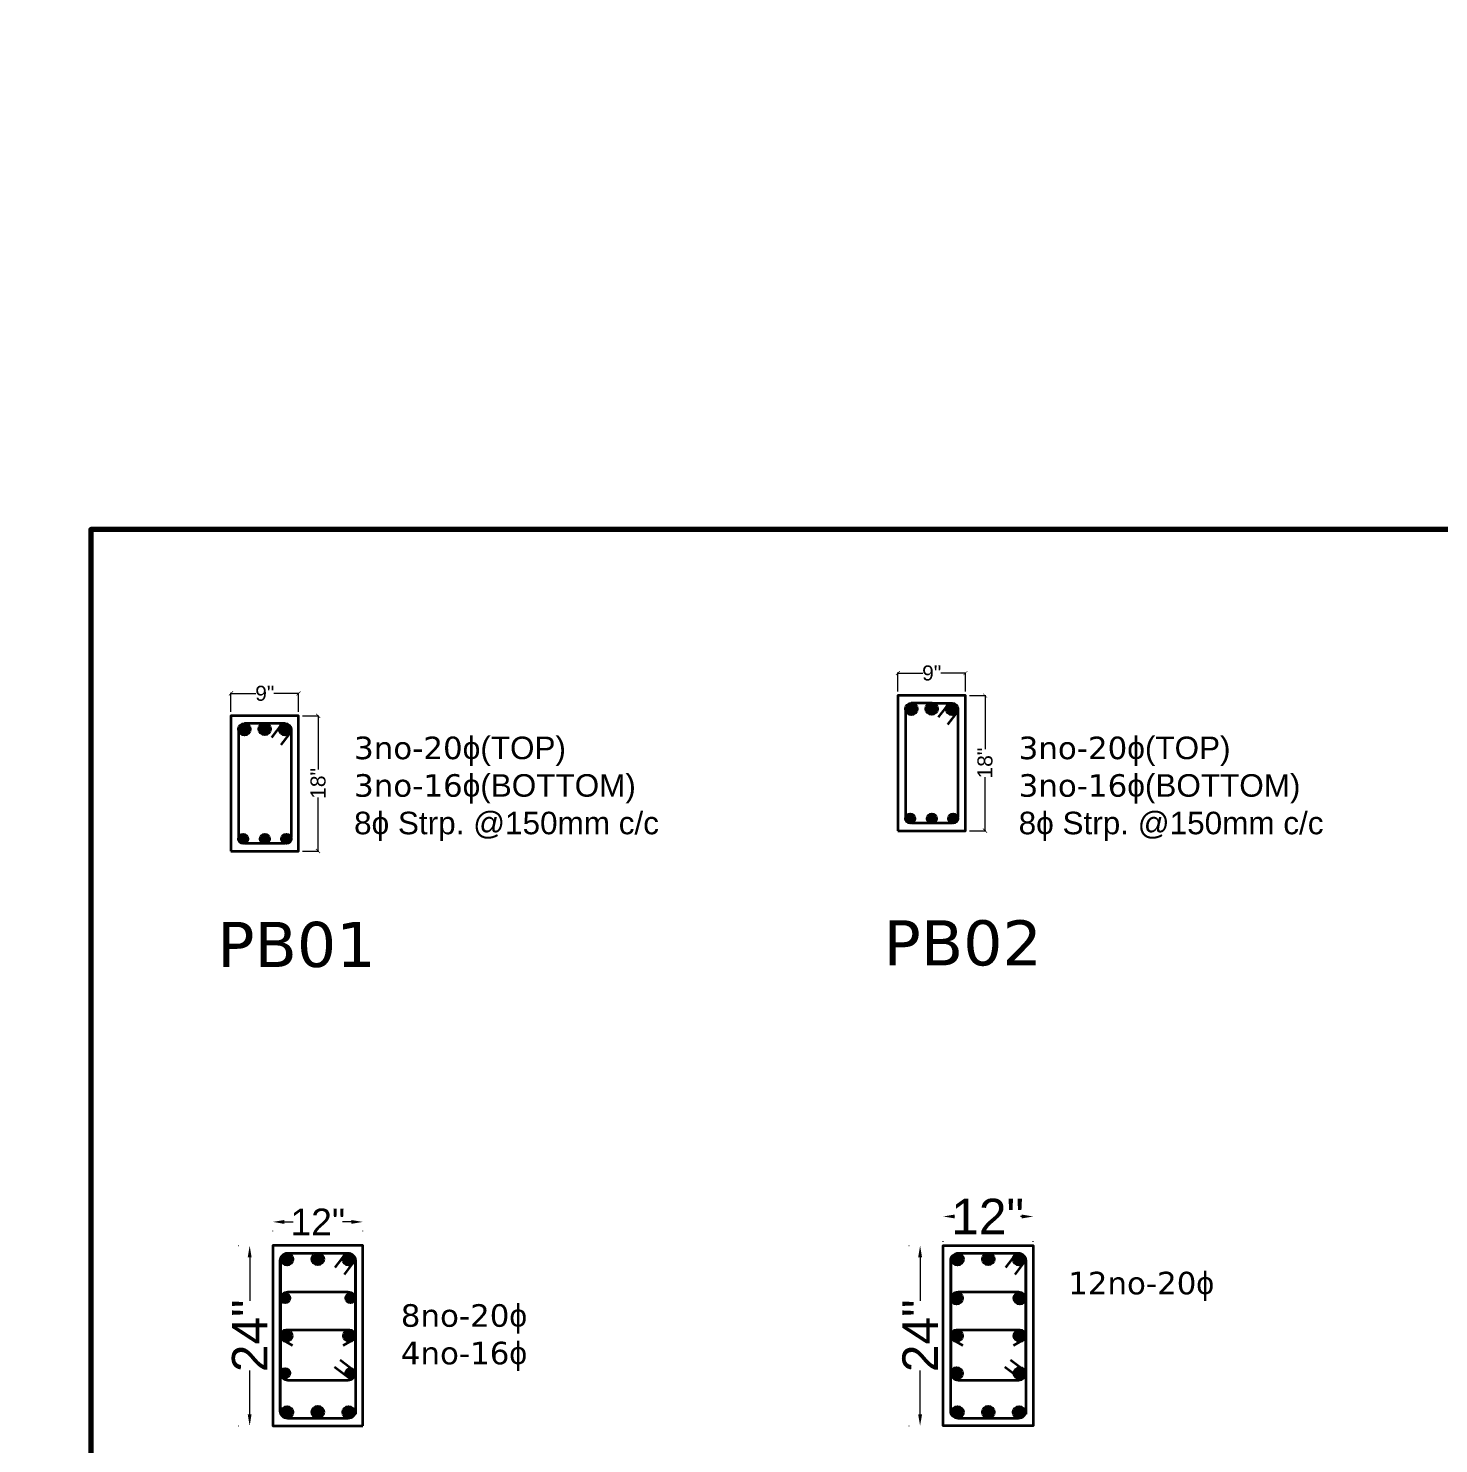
# Model space of a CAD drawing. Header units: feet. Extents: x -5357 to 123217, y -97269 to -8247.
# Drawn here: x 38450.2 to 38825.9, y -48282.4 to -47905.5 of the extents above; entities that cross this region are included whole.
import ezdxf

# ---------------------------------------------------------------- set-up
doc = ezdxf.new("R2010")
doc.units = ezdxf.units.FT
doc.header["$LTSCALE"] = 50.2
doc.header["$MEASUREMENT"] = 0
doc.header["$PDMODE"] = 3
for name, pattern in [('DASHED', [0.75, 0.5, -0.25]), ('DOT', [0.25, 0, -0.25]), ('PHANTOM2', [1.25, 0.625, -0.125, 0.125, -0.125, 0.125, -0.125])]:
    doc.linetypes.add(name, pattern=pattern)
doc.layers.get('0').update_dxf_attribs({"lineweight": 35})
for name, color, linetype, lineweight in [('drg seal', 250, 'Continuous', 120), ('Str Beam', 10, 'Continuous', 35), ('Str Column', 50, 'Continuous', 35), ('Str LBL', 3, 'Continuous', 35)]:
    doc.layers.add(name, color=color, linetype=linetype, lineweight=lineweight)
doc.layers.add('drg seal txt', color=7, linetype='Continuous')
doc.layers.add('Str grid', color=7, linetype='Continuous', true_color=0x17d337)
doc.layers.add('Str Slab', color=5, linetype='Continuous', lineweight=35, transparency=0.7)
doc.styles.add('2.2 INCH', font='arial.ttf', dxfattribs={"height": 2.2})
doc.styles.add('5.2 INCH', font='arial.ttf', dxfattribs={"height": 5.2})
doc.styles.add('7.1 INCH', font='arial.ttf', dxfattribs={"height": 7.1})
doc.styles.get("Standard").update_dxf_attribs({"font": 'arial.ttf'})
doc.dimstyles.new('2.2 INCH', dxfattribs={"dimscale": 0, "dimtxt": 5.2, "dimasz": 3.1, "dimexe": 0.18, "dimexo": 1.063, "dimgap": 0.09, "dimtad": 0, "dimdec": 0, "dimzin": 0, "dimdsep": 46, "dimlunit": 4, "dimtxsty": '5.2 INCH', "dimcen": 0, "dimclrd": 230, "dimclre": 230, "dimclrt": 164, "dimadec": 0, "dimazin": 0, "dimtfac": 1, "dimtdec": 0, "dimtofl": 0, "dimtmove": 0, "dimatfit": 3, "dimfxl": 0.5, "dimtolj": 1, "dimtzin": 0, "dimlwd": 15, "dimlwe": 15, "dimarcsym": 0})
doc.dimstyles.new('Copy of Standard', dxfattribs={"dimscale": 40, "dimtxt": 0.25, "dimasz": 0.3, "dimexe": 0.18, "dimexo": 5, "dimgap": 0.09, "dimtad": 0, "dimtih": 1, "dimtoh": 1, "dimdec": 0, "dimzin": 0, "dimdsep": 46, "dimlunit": 4, "dimtxsty": 'Standard', "dimcen": 0.2, "dimse1": 1, "dimse2": 1, "dimadec": 0, "dimazin": 0, "dimtfac": 1, "dimtdec": 0, "dimtofl": 0, "dimtmove": 0, "dimatfit": 3, "dimfxl": 1, "dimtolj": 1, "dimtzin": 0, "dimarcsym": 0})
doc.dimstyles.get("Standard").update_dxf_attribs({"dimscale": 20, "dimtxt": 0.18, "dimasz": 0.18, "dimexe": 0.18, "dimexo": 0.0625, "dimgap": 0.09, "dimtad": 0, "dimtih": 1, "dimtoh": 1, "dimdec": 1, "dimzin": 0, "dimdsep": 46, "dimlunit": 3, "dimtxsty": 'Standard', "dimblk": 'ARCHTICK', "dimcen": 0.09, "dimadec": 0, "dimazin": 0, "dimtfac": 1, "dimtdec": 1, "dimtofl": 0, "dimtmove": 0, "dimatfit": 3, "dimfxl": 0.5, "dimfxlon": 1, "dimtolj": 1, "dimtzin": 0, "dimarcsym": 0})

# ---------------------------------------------------------------- blocks, each defined once
blk = doc.blocks.new('_ArchTick')
at = {"color": 0, "linetype": 'ByBlock', "const_width": 0.15}
blk.add_lwpolyline([(-0.5, -0.5), (0.5, 0.5)], dxfattribs=at)
blk = doc.blocks.new('*D667')
at = {"layer": 'Defpoints', "color": 0, "linetype": 'PHANTOM2', "transparency": 16777216}
for p in [(20512.25, -48224.1), (20512.25, -48350.1), (42253.55, -48350.1)]:
    blk.add_point(p, dxfattribs=at)
at = {"layer": 'Str grid', "color": 0, "linetype": 'PHANTOM2', "lineweight": -2, "transparency": 16777216}
for p, q in [((20512.25, -48224.1), (20512.25, -48278.4)), ((20512.25, -48350.1), (20512.25, -48295.81))]:
    blk.add_line(p, q, dxfattribs=at)
at = {"layer": 'Str grid', "color": 0, "linetype": 'PHANTOM2', "lineweight": -2, "transparency": 16777216, "xscale": 12, "yscale": 12, "zscale": 12}
for p, rotation in [((20512.25, -48224.1), 90), ((20512.25, -48350.1), 270)]:
    blk.add_blockref('_ArchTick', p, dxfattribs=dict(at, rotation=rotation))
at = {"layer": 'Str grid', "color": 0, "linetype": 'PHANTOM2', "transparency": 16777216, "insert": (20512.25, -48287.1), "char_height": 10, "attachment_point": 5}
blk.add_mtext('\\A1;10\'-6"', dxfattribs=at)
blk = doc.blocks.new('*D764')
at = {"layer": 'Defpoints', "color": 0, "transparency": 16777216}
for p in [(38522.18, -48082.59), (38504.18, -48088.57), (38522.18, -48088.57)]:
    blk.add_point(p, dxfattribs=at)
at = {"layer": 'Str Beam', "color": 230, "lineweight": 15, "transparency": 16777216}
for p, q in [((38504.18, -48087.51), (38504.18, -48082.41)), ((38504.18, -48082.59), (38510.79, -48082.59)), ((38522.18, -48082.59), (38515.57, -48082.59)), ((38522.18, -48087.51), (38522.18, -48082.41))]:
    blk.add_line(p, q, dxfattribs=at)
at = {"layer": 'Str Beam', "color": 230, "lineweight": 15, "transparency": 16777216, "xscale": 1.1, "yscale": 1.1, "zscale": 1.1, "rotation": 180}
blk.add_blockref('_ArchTick', (38504.18, -48082.59), dxfattribs=at)
at = {"layer": 'Str Beam', "color": 230, "lineweight": 15, "transparency": 16777216, "xscale": 1.1, "yscale": 1.1, "zscale": 1.1}
blk.add_blockref('_ArchTick', (38522.18, -48082.59), dxfattribs=at)
at = {"layer": 'Str Beam', "color": 164, "transparency": 16777216, "insert": (38513.18, -48082.59), "char_height": 2.2, "attachment_point": 5, "style": '2.2 INCH'}
blk.add_mtext('\\A1;{\\H1.8182x;9"}', dxfattribs=at)
blk = doc.blocks.new('*D765')
at = {"layer": 'Defpoints', "color": 0, "transparency": 16777216}
for p in [(38522.18, -48088.57), (38522.18, -48124.57), (38527.39, -48124.57)]:
    blk.add_point(p, dxfattribs=at)
at = {"layer": 'Str Beam', "color": 230, "lineweight": 15, "transparency": 16777216}
for p, q in [((38523.24, -48088.57), (38527.57, -48088.57)), ((38527.39, -48088.57), (38527.39, -48102.82)), ((38527.39, -48124.57), (38527.39, -48110.32)), ((38523.24, -48124.57), (38527.57, -48124.57))]:
    blk.add_line(p, q, dxfattribs=at)
at = {"layer": 'Str Beam', "color": 230, "lineweight": 15, "transparency": 16777216, "xscale": 1.1, "yscale": 1.1, "zscale": 1.1}
for p, rotation in [((38527.39, -48088.57), 90), ((38527.39, -48124.57), 270)]:
    blk.add_blockref('_ArchTick', p, dxfattribs=dict(at, rotation=rotation))
at = {"layer": 'Str Beam', "color": 164, "transparency": 16777216, "insert": (38527.39, -48106.57), "char_height": 2.2, "attachment_point": 5, "rotation": 90, "style": '2.2 INCH'}
blk.add_mtext('\\A1;{\\H1.8182x;18"}', dxfattribs=at)
blk = doc.blocks.new('*D768')
at = {"layer": 'Defpoints', "color": 0, "transparency": 16777216}
for p in [(38699.83, -48077.18), (38681.83, -48083.16), (38699.83, -48083.16)]:
    blk.add_point(p, dxfattribs=at)
at = {"layer": 'Str Beam', "color": 230, "lineweight": 15, "transparency": 16777216}
for p, q in [((38681.83, -48082.1), (38681.83, -48077)), ((38681.83, -48077.18), (38688.44, -48077.18)), ((38699.83, -48077.18), (38693.22, -48077.18)), ((38699.83, -48082.1), (38699.83, -48077))]:
    blk.add_line(p, q, dxfattribs=at)
at = {"layer": 'Str Beam', "color": 230, "lineweight": 15, "transparency": 16777216, "xscale": 1.1, "yscale": 1.1, "zscale": 1.1, "rotation": 180}
blk.add_blockref('_ArchTick', (38681.83, -48077.18), dxfattribs=at)
at = {"layer": 'Str Beam', "color": 230, "lineweight": 15, "transparency": 16777216, "xscale": 1.1, "yscale": 1.1, "zscale": 1.1}
blk.add_blockref('_ArchTick', (38699.83, -48077.18), dxfattribs=at)
at = {"layer": 'Str Beam', "color": 164, "transparency": 16777216, "insert": (38690.83, -48077.18), "char_height": 2.2, "attachment_point": 5, "style": '2.2 INCH'}
blk.add_mtext('\\A1;{\\H1.8182x;9"}', dxfattribs=at)
blk = doc.blocks.new('*D769')
at = {"layer": 'Defpoints', "color": 0, "transparency": 16777216}
for p in [(38699.83, -48083.16), (38699.83, -48119.16), (38705.04, -48119.16)]:
    blk.add_point(p, dxfattribs=at)
at = {"layer": 'Str Beam', "color": 230, "lineweight": 15, "transparency": 16777216}
for p, q in [((38700.89, -48083.16), (38705.22, -48083.16)), ((38705.04, -48083.16), (38705.04, -48097.41)), ((38705.04, -48119.16), (38705.04, -48104.91)), ((38700.89, -48119.16), (38705.22, -48119.16))]:
    blk.add_line(p, q, dxfattribs=at)
at = {"layer": 'Str Beam', "color": 230, "lineweight": 15, "transparency": 16777216, "xscale": 1.1, "yscale": 1.1, "zscale": 1.1}
for p, rotation in [((38705.04, -48083.16), 90), ((38705.04, -48119.16), 270)]:
    blk.add_blockref('_ArchTick', p, dxfattribs=dict(at, rotation=rotation))
at = {"layer": 'Str Beam', "color": 164, "transparency": 16777216, "insert": (38705.04, -48101.16), "char_height": 2.2, "attachment_point": 5, "rotation": 90, "style": '2.2 INCH'}
blk.add_mtext('\\A1;{\\H1.8182x;18"}', dxfattribs=at)
blk = doc.blocks.new('*D770')
at = {"layer": 'Defpoints', "color": 0, "linetype": 'Continuous', "transparency": 16777216}
for p in [(38539.31, -48223.35), (38515.31, -48226.89), (38539.31, -48226.89)]:
    blk.add_point(p, dxfattribs=at)
at = {"layer": 'Str Column', "color": 230, "linetype": 'DOT', "lineweight": 15, "transparency": 16777216}
for p, q in [((38515.31, -48225.82), (38515.31, -48223.17)), ((38539.31, -48225.82), (38539.31, -48223.17))]:
    blk.add_line(p, q, dxfattribs=at)
at = {"layer": 'Str Column', "color": 230, "lineweight": 15, "transparency": 16777216}
for p, q in [((38518.41, -48223.35), (38520.72, -48223.35)), ((38536.21, -48223.35), (38533.91, -48223.35))]:
    blk.add_line(p, q, dxfattribs=at)
at = {"layer": 'Str Column', "color": 230, "linetype": 'Continuous', "transparency": 16777216}
for points in [[(38518.41, -48222.84), (38518.41, -48223.87), (38515.31, -48223.35)], [(38536.21, -48222.84), (38536.21, -48223.87), (38539.31, -48223.35)]]:
    blk.add_solid(points, dxfattribs=at)
at = {"layer": 'Str Column', "color": 164, "linetype": 'Continuous', "transparency": 16777216, "insert": (38527.31, -48223.35), "char_height": 7.1, "attachment_point": 5, "style": '7.1 INCH'}
blk.add_mtext('\\A1;12"', dxfattribs=at)
blk = doc.blocks.new('*D771')
at = {"layer": 'Defpoints', "color": 0, "linetype": 'Continuous', "transparency": 16777216}
for p in [(38717.89, -48221.9), (38693.89, -48229.67), (38717.89, -48229.67)]:
    blk.add_point(p, dxfattribs=at)
at = {"layer": 'Str Column', "color": 230, "linetype": 'DOT', "lineweight": 15, "transparency": 16777216}
for p, q in [((38693.89, -48228.61), (38693.89, -48221.72)), ((38717.89, -48228.61), (38717.89, -48221.72))]:
    blk.add_line(p, q, dxfattribs=at)
at = {"layer": 'Str Column', "color": 230, "lineweight": 15, "transparency": 16777216}
for p, q in [((38696.99, -48221.9), (38697, -48221.9)), ((38714.79, -48221.9), (38714.5, -48221.9))]:
    blk.add_line(p, q, dxfattribs=at)
at = {"layer": 'Str Column', "color": 230, "linetype": 'Continuous', "transparency": 16777216}
for points in [[(38696.99, -48221.38), (38696.99, -48222.42), (38693.89, -48221.9)], [(38714.79, -48221.38), (38714.79, -48222.42), (38717.89, -48221.9)]]:
    blk.add_solid(points, dxfattribs=at)
at = {"layer": 'Str Column', "color": 164, "linetype": 'Continuous', "transparency": 16777216, "insert": (38705.75, -48221.9), "char_height": 5.2, "attachment_point": 5, "style": '5.2 INCH'}
blk.add_mtext('\\A1;{\\H1.8182x;12"}', dxfattribs=at)
blk = doc.blocks.new('*D752')
at = {"layer": 'Defpoints', "color": 0, "linetype": 'Continuous', "transparency": 16777216}
for p in [(38683.7, -48229.67), (38683.7, -48277.67), (38687.74, -48277.67)]:
    blk.add_point(p, dxfattribs=at)
at = {"layer": 'Str Column', "color": 230, "linetype": 'DOT', "lineweight": 15, "transparency": 16777216}
for p, q in [((38684.77, -48229.67), (38687.92, -48229.67)), ((38684.77, -48277.67), (38687.92, -48277.67))]:
    blk.add_line(p, q, dxfattribs=at)
at = {"layer": 'Str Column', "color": 230, "lineweight": 15, "transparency": 16777216}
for p, q in [((38687.74, -48232.77), (38687.74, -48244.39)), ((38687.74, -48274.57), (38687.74, -48262.95))]:
    blk.add_line(p, q, dxfattribs=at)
at = {"layer": 'Str Column', "color": 230, "linetype": 'Continuous', "transparency": 16777216}
for points in [[(38687.22, -48232.77), (38688.26, -48232.77), (38687.74, -48229.67)], [(38687.22, -48274.57), (38688.26, -48274.57), (38687.74, -48277.67)]]:
    blk.add_solid(points, dxfattribs=at)
at = {"layer": 'Str Column', "color": 164, "linetype": 'Continuous', "transparency": 16777216, "insert": (38687.74, -48253.67), "char_height": 5.2, "attachment_point": 5, "rotation": 90, "style": '5.2 INCH'}
blk.add_mtext('\\A1;{\\H1.8182x;24"}', dxfattribs=at)
blk = doc.blocks.new('*D763')
at = {"layer": 'Defpoints', "color": 0, "linetype": 'Continuous', "transparency": 16777216}
for p in [(38505.12, -48229.67), (38505.12, -48277.67), (38509.16, -48277.67)]:
    blk.add_point(p, dxfattribs=at)
at = {"layer": 'Str Column', "color": 230, "linetype": 'DOT', "lineweight": 15, "transparency": 16777216}
for p, q in [((38506.18, -48229.67), (38509.34, -48229.67)), ((38506.18, -48277.67), (38509.34, -48277.67))]:
    blk.add_line(p, q, dxfattribs=at)
at = {"layer": 'Str Column', "color": 230, "lineweight": 15, "transparency": 16777216}
for p, q in [((38509.16, -48232.77), (38509.16, -48244.39)), ((38509.16, -48274.57), (38509.16, -48262.95))]:
    blk.add_line(p, q, dxfattribs=at)
at = {"layer": 'Str Column', "color": 230, "linetype": 'Continuous', "transparency": 16777216}
for points in [[(38508.64, -48232.77), (38509.67, -48232.77), (38509.16, -48229.67)], [(38508.64, -48274.57), (38509.67, -48274.57), (38509.16, -48277.67)]]:
    blk.add_solid(points, dxfattribs=at)
at = {"layer": 'Str Column', "color": 164, "linetype": 'Continuous', "transparency": 16777216, "insert": (38509.16, -48253.67), "char_height": 5.2, "attachment_point": 5, "rotation": 90, "style": '5.2 INCH'}
blk.add_mtext('\\A1;{\\H1.8182x;24"}', dxfattribs=at)
blk = doc.blocks.new('*D860')
at = {"layer": 'Defpoints', "color": 0, "linetype": 'PHANTOM2', "ltscale": 150, "transparency": 16777216}
for p in [(20512.25, -47987.1), (42253.55, -47987.1), (20512.25, -48224.1)]:
    blk.add_point(p, dxfattribs=at)
at = {"layer": 'Str grid', "color": 0, "linetype": 'PHANTOM2', "lineweight": -2, "ltscale": 150, "transparency": 16777216}
for p, q in [((20512.25, -47987.1), (20512.25, -48096.9)), ((20512.25, -48224.1), (20512.25, -48114.31))]:
    blk.add_line(p, q, dxfattribs=at)
at = {"layer": 'Str grid', "color": 0, "linetype": 'PHANTOM2', "lineweight": -2, "ltscale": 150, "transparency": 16777216, "xscale": 12, "yscale": 12, "zscale": 12}
for p, rotation in [((20512.25, -47987.1), 90), ((20512.25, -48224.1), 270)]:
    blk.add_blockref('_ArchTick', p, dxfattribs=dict(at, rotation=rotation))
at = {"layer": 'Str grid', "color": 0, "linetype": 'PHANTOM2', "ltscale": 150, "transparency": 16777216, "insert": (20512.25, -48105.6), "char_height": 10, "attachment_point": 5}
blk.add_mtext('\\A1;19\'-9"', dxfattribs=at)
blk = doc.blocks.new('*D861')
at = {"layer": 'Defpoints', "color": 0, "linetype": 'PHANTOM2', "ltscale": 150, "transparency": 16777216}
for p in [(42253.55, -47912.1), (20512.25, -47987.1), (42253.55, -47987.1)]:
    blk.add_point(p, dxfattribs=at)
at = {"layer": 'Str LBL', "color": 0, "linetype": 'PHANTOM2', "lineweight": -2, "ltscale": 150, "transparency": 16777216}
for p, q in [((42253.55, -47912.1), (42253.55, -47940.89)), ((42253.55, -47987.1), (42253.55, -47958.31))]:
    blk.add_line(p, q, dxfattribs=at)
at = {"layer": 'Str LBL', "color": 0, "linetype": 'PHANTOM2', "lineweight": -2, "ltscale": 150, "transparency": 16777216, "xscale": 12, "yscale": 12, "zscale": 12}
for p, rotation in [((42253.55, -47912.1), 90), ((42253.55, -47987.1), 270)]:
    blk.add_blockref('_ArchTick', p, dxfattribs=dict(at, rotation=rotation))
at = {"layer": 'Str LBL', "color": 0, "linetype": 'PHANTOM2', "ltscale": 150, "transparency": 16777216, "insert": (42253.55, -47949.6), "char_height": 10, "attachment_point": 5}
blk.add_mtext('\\A1;6\'-3"', dxfattribs=at)
blk = doc.blocks.new('*D1000')
at = {"layer": 'Defpoints', "color": 0, "linetype": 'PHANTOM2', "ltscale": 150, "transparency": 16777216}
for p in [(16074.54, -48132.22), (42253.55, -48132.22), (16074.54, -48369.22)]:
    blk.add_point(p, dxfattribs=at)
at = {"layer": 'Str grid', "color": 0, "linetype": 'PHANTOM2', "lineweight": -2, "ltscale": 150, "transparency": 16777216}
for p, q in [((16074.54, -48132.22), (16074.54, -48242.02)), ((16074.54, -48369.22), (16074.54, -48259.43))]:
    blk.add_line(p, q, dxfattribs=at)
at = {"layer": 'Str grid', "color": 0, "linetype": 'PHANTOM2', "lineweight": -2, "ltscale": 150, "transparency": 16777216, "xscale": 12, "yscale": 12, "zscale": 12}
for p, rotation in [((16074.54, -48132.22), 90), ((16074.54, -48369.22), 270)]:
    blk.add_blockref('_ArchTick', p, dxfattribs=dict(at, rotation=rotation))
at = {"layer": 'Str grid', "color": 0, "linetype": 'PHANTOM2', "ltscale": 150, "transparency": 16777216, "insert": (16074.54, -48250.72), "char_height": 10, "attachment_point": 5}
blk.add_mtext('\\A1;19\'-9"', dxfattribs=at)
blk = doc.blocks.new('*D1001')
at = {"layer": 'Defpoints', "color": 0, "linetype": 'PHANTOM2', "ltscale": 150, "transparency": 16777216}
for p in [(42253.55, -48057.22), (16074.54, -48132.22), (42253.55, -48132.22)]:
    blk.add_point(p, dxfattribs=at)
at = {"layer": 'Str LBL', "color": 0, "linetype": 'PHANTOM2', "lineweight": -2, "ltscale": 150, "transparency": 16777216}
for p, q in [((42253.55, -48057.22), (42253.55, -48086.02)), ((42253.55, -48132.22), (42253.55, -48103.43))]:
    blk.add_line(p, q, dxfattribs=at)
at = {"layer": 'Str LBL', "color": 0, "linetype": 'PHANTOM2', "lineweight": -2, "ltscale": 150, "transparency": 16777216, "xscale": 12, "yscale": 12, "zscale": 12}
for p, rotation in [((42253.55, -48057.22), 90), ((42253.55, -48132.22), 270)]:
    blk.add_blockref('_ArchTick', p, dxfattribs=dict(at, rotation=rotation))
at = {"layer": 'Str LBL', "color": 0, "linetype": 'PHANTOM2', "lineweight": 20, "ltscale": 150, "transparency": 16777216, "insert": (42253.55, -48094.72), "char_height": 10, "attachment_point": 5}
blk.add_mtext('\\A1;6\'-3"', dxfattribs=at)
blk = doc.blocks.new('*D1177')
at = {"layer": 'Defpoints', "color": 0, "linetype": 'PHANTOM2', "ltscale": 150, "transparency": 16777216}
for p in [(16074.54, -48057.22), (42253.55, -48057.22), (16074.54, -48132.22)]:
    blk.add_point(p, dxfattribs=at)
at = {"layer": 'Str grid', "color": 0, "linetype": 'PHANTOM2', "lineweight": -2, "ltscale": 150, "transparency": 16777216}
for p, q in [((16074.54, -48057.22), (16074.54, -48086.02)), ((16074.54, -48132.22), (16074.54, -48103.43))]:
    blk.add_line(p, q, dxfattribs=at)
at = {"layer": 'Str grid', "color": 0, "linetype": 'PHANTOM2', "lineweight": -2, "ltscale": 150, "transparency": 16777216, "xscale": 12, "yscale": 12, "zscale": 12}
for p, rotation in [((16074.54, -48057.22), 90), ((16074.54, -48132.22), 270)]:
    blk.add_blockref('_ArchTick', p, dxfattribs=dict(at, rotation=rotation))
at = {"layer": 'Str grid', "color": 0, "linetype": 'PHANTOM2', "ltscale": 150, "transparency": 16777216, "insert": (16074.54, -48094.72), "char_height": 10, "attachment_point": 5}
blk.add_mtext('\\A1;6\'-3"', dxfattribs=at)
blk = doc.blocks.new('*D1181')
at = {"layer": 'Defpoints', "color": 0, "linetype": 'PHANTOM2', "ltscale": 150, "transparency": 16777216}
for p in [(20512.25, -47912.1), (42253.55, -47912.1), (20512.25, -47987.1)]:
    blk.add_point(p, dxfattribs=at)
at = {"layer": 'Str grid', "color": 0, "linetype": 'PHANTOM2', "lineweight": -2, "ltscale": 150, "transparency": 16777216}
for p, q in [((20512.25, -47912.1), (20512.25, -47940.89)), ((20512.25, -47987.1), (20512.25, -47958.31))]:
    blk.add_line(p, q, dxfattribs=at)
at = {"layer": 'Str grid', "color": 0, "linetype": 'PHANTOM2', "lineweight": -2, "ltscale": 150, "transparency": 16777216, "xscale": 12, "yscale": 12, "zscale": 12}
for p, rotation in [((20512.25, -47912.1), 90), ((20512.25, -47987.1), 270)]:
    blk.add_blockref('_ArchTick', p, dxfattribs=dict(at, rotation=rotation))
at = {"layer": 'Str grid', "color": 0, "linetype": 'PHANTOM2', "ltscale": 150, "transparency": 16777216, "insert": (20512.25, -47949.6), "char_height": 10, "attachment_point": 5}
blk.add_mtext('\\A1;6\'-3"', dxfattribs=at)

msp = doc.modelspace()

# ---------------------------------------------------------------- hatches: boundary and pattern name
at = {"layer": 'Str Beam'}
h = msp.add_hatch(color=256, dxfattribs=at)
h.dxf.hatch_style = 1
h.paths.add_polyline_path([(38686.97552, -48086.734, 1), (38683.82752, -48086.734, 1)])
h = msp.add_hatch(color=256, dxfattribs=at)
h.dxf.hatch_style = 1
h.paths.add_polyline_path([(38692.40152, -48086.67098, 1), (38689.25352, -48086.67098, 1)])
h = msp.add_hatch(color=256, dxfattribs=at)
h.dxf.hatch_style = 1
h.paths.add_polyline_path([(38697.82752, -48086.734, 1), (38694.67952, -48086.734, 1)])
h = msp.add_hatch(color=256, dxfattribs=at)
h.dxf.hatch_style = 1
h.paths.add_polyline_path([(38509.32576, -48092.14377, 1), (38506.17776, -48092.14377, 1)])
h = msp.add_hatch(color=256, dxfattribs=at)
h.dxf.hatch_style = 1
h.paths.add_polyline_path([(38514.75176, -48092.08074, 1), (38511.60376, -48092.08074, 1)])
h = msp.add_hatch(color=256, dxfattribs=at)
h.dxf.hatch_style = 1
h.paths.add_polyline_path([(38520.17776, -48092.14377, 1), (38517.02976, -48092.14377, 1)])
h = msp.add_hatch(color=256, dxfattribs=at)
h.dxf.hatch_style = 1
h.paths.add_polyline_path([(38686.34351, -48115.902, 1), (38683.82751, -48115.902, 1)])
h = msp.add_hatch(color=256, dxfattribs=at)
h.dxf.hatch_style = 1
h.paths.add_polyline_path([(38692.10156, -48115.902, 1), (38689.58556, -48115.902, 1)])
h = msp.add_hatch(color=256, dxfattribs=at)
h.dxf.hatch_style = 1
h.paths.add_polyline_path([(38697.83418, -48115.902, 1), (38695.31818, -48115.902, 1)])
h = msp.add_hatch(color=256, dxfattribs=at)
h.dxf.hatch_style = 1
h.paths.add_polyline_path([(38508.69375, -48121.31177, 1), (38506.17775, -48121.31177, 1)])
h = msp.add_hatch(color=256, dxfattribs=at)
h.dxf.hatch_style = 1
h.paths.add_polyline_path([(38514.4518, -48121.31177, 1), (38511.9358, -48121.31177, 1)])
h = msp.add_hatch(color=256, dxfattribs=at)
h.dxf.hatch_style = 1
h.paths.add_polyline_path([(38520.18442, -48121.31177, 1), (38517.66842, -48121.31177, 1)])
at = {"layer": 'Str Slab', "linetype": 'DASHED', "transparency": 33554687}
h = msp.add_hatch(color=1, dxfattribs=at)
h.dxf.hatch_style = 1
h.paths.add_polyline_path([(38520.68116, -48233.29363, 1), (38517.53156, -48233.29363, 1)])
h = msp.add_hatch(color=1, dxfattribs=at)
h.dxf.hatch_style = 1
h.paths.add_polyline_path([(38528.88663, -48233.2445, 1), (38525.73703, -48233.2445, 1)])
h = msp.add_hatch(color=1, dxfattribs=at)
h.dxf.hatch_style = 1
h.paths.add_polyline_path([(38537.09209, -48233.29363, 1), (38533.94249, -48233.29363, 1)])
h = msp.add_hatch(color=1, dxfattribs=at)
h.dxf.hatch_style = 1
h.paths.add_polyline_path([(38699.26381, -48233.29363, 1), (38696.11421, -48233.29363, 1)])
h = msp.add_hatch(color=1, dxfattribs=at)
h.dxf.hatch_style = 1
h.paths.add_polyline_path([(38707.46927, -48233.2445, 1), (38704.31967, -48233.2445, 1)])
h = msp.add_hatch(color=1, dxfattribs=at)
h.dxf.hatch_style = 1
h.paths.add_polyline_path([(38712.52514, -48233.29363, 1), (38715.67474, -48233.29363, 1)])
h = msp.add_hatch(color=1, dxfattribs=at)
h.dxf.hatch_style = 1
h.paths.add_polyline_path([(38519.83143, -48243.6697, 1), (38517.31183, -48243.6697, 1)])
h = msp.add_hatch(color=1, dxfattribs=at)
h.dxf.hatch_style = 1
h.paths.add_polyline_path([(38537.31183, -48243.6697, 1), (38534.79223, -48243.6697, 1)])
h = msp.add_hatch(color=1, dxfattribs=at)
h.dxf.hatch_style = 1
h.paths.add_polyline_path([(38699.04407, -48243.6697, 1), (38695.89447, -48243.6697, 1)])
h = msp.add_hatch(color=1, dxfattribs=at)
h.dxf.hatch_style = 1
h.paths.add_polyline_path([(38712.74487, -48243.6697, 1), (38715.89447, -48243.6697, 1)])
h = msp.add_hatch(color=1, dxfattribs=at)
h.dxf.hatch_style = 1
h.paths.add_polyline_path([(38520.46143, -48253.6697, 1), (38517.31183, -48253.6697, 1)])
h = msp.add_hatch(color=1, dxfattribs=at)
h.dxf.hatch_style = 1
h.paths.add_polyline_path([(38537.31183, -48253.6697, 1), (38534.16223, -48253.6697, 1)])
h = msp.add_hatch(color=1, dxfattribs=at)
h.dxf.hatch_style = 1
h.paths.add_polyline_path([(38699.04407, -48253.6697, 1), (38695.89447, -48253.6697, 1)])
h = msp.add_hatch(color=1, dxfattribs=at)
h.dxf.hatch_style = 1
h.paths.add_polyline_path([(38712.74487, -48253.6697, 1), (38715.89447, -48253.6697, 1)])
h = msp.add_hatch(color=1, dxfattribs=at)
h.dxf.hatch_style = 1
h.paths.add_polyline_path([(38517.31183, -48263.6697, 1), (38519.83143, -48263.6697, 1)])
h = msp.add_hatch(color=1, dxfattribs=at)
h.dxf.hatch_style = 1
h.paths.add_polyline_path([(38534.79223, -48263.6697, 1), (38537.31183, -48263.6697, 1)])
h = msp.add_hatch(color=1, dxfattribs=at)
h.dxf.hatch_style = 1
h.paths.add_polyline_path([(38699.04407, -48263.6697, 1), (38695.89447, -48263.6697, 1)])
h = msp.add_hatch(color=1, dxfattribs=at)
h.dxf.hatch_style = 1
h.paths.add_polyline_path([(38712.74487, -48263.6697, 1), (38715.89447, -48263.6697, 1)])
h = msp.add_hatch(color=1, dxfattribs=at)
h.dxf.hatch_style = 1
h.paths.add_polyline_path([(38517.53156, -48274.04578, 1), (38520.68116, -48274.04578, 1)])
h = msp.add_hatch(color=1, dxfattribs=at)
h.dxf.hatch_style = 1
h.paths.add_polyline_path([(38525.73703, -48273.99665, 1), (38528.88663, -48273.99665, 1)])
h = msp.add_hatch(color=1, dxfattribs=at)
h.dxf.hatch_style = 1
h.paths.add_polyline_path([(38533.94249, -48274.04578, 1), (38537.09209, -48274.04578, 1)])
h = msp.add_hatch(color=1, dxfattribs=at)
h.dxf.hatch_style = 1
h.paths.add_polyline_path([(38699.26381, -48274.04578, 1), (38696.11421, -48274.04578, 1)])
h = msp.add_hatch(color=1, dxfattribs=at)
h.dxf.hatch_style = 1
h.paths.add_polyline_path([(38707.46927, -48273.99665, 1), (38704.31967, -48273.99665, 1)])
h = msp.add_hatch(color=1, dxfattribs=at)
h.dxf.hatch_style = 1
h.paths.add_polyline_path([(38712.52514, -48274.04578, 1), (38715.67474, -48274.04578, 1)])

# ---------------------------------------------------------------- linework, layer by layer
at = {"layer": 'drg seal', "lineweight": 70}
msp.add_lwpolyline([(39153.21749, -48558.01666), (39153.21749, -48038.94988), (38466.88625, -48038.94988), (38466.88625, -48558.01666), (39153.12405, -48558.01666)], dxfattribs=at)
at = {"layer": 'Str Beam'}
for p, q in [((38683.82752, -48086.734), (38683.82752, -48116.0433)), ((38690.82752, -48085.16), (38685.40152, -48085.16)), ((38690.82752, -48085.16), (38696.25352, -48085.16)), ((38695.50774, -48085.16), (38692.58103, -48088.95093)), ((38697.82752, -48086.734), (38697.82752, -48115.586)), ((38697.82752, -48087.30658), (38695.07283, -48090.87468)), ((38506.17776, -48092.14377), (38506.17776, -48121.45307)), ((38517.85798, -48090.56977), (38514.93127, -48094.36069)), ((38520.17776, -48092.71635), (38517.42307, -48096.28444)), ((38520.17776, -48092.14377), (38520.17776, -48120.99577)), ((38696.25352, -48117.16), (38685.4336, -48117.16)), ((38518.60376, -48122.56977), (38507.78384, -48122.56977)), ((38534.79206, -48231.6697), (38531.86535, -48235.46063)), ((38537.2846, -48233.48996), (38534.35715, -48237.38438)), ((38713.37471, -48231.6697), (38710.44799, -48235.46063)), ((38715.86725, -48233.48996), (38712.9398, -48237.38438)), ((38533.22321, -48260.12103), (38537.11762, -48263.04848)), ((38711.80585, -48260.12103), (38715.70027, -48263.04848)), ((38531.74591, -48261.92485), (38535.64033, -48264.8523)), ((38710.32856, -48261.92485), (38714.22298, -48264.8523))]:
    msp.add_line(p, q, dxfattribs=at)
msp.add_lwpolyline([(38518.60376, -48090.56977), (38513.17776, -48090.56977), (38507.75176, -48090.56977)], dxfattribs=at)
for centre, radius in [((38685.40152, -48086.734), 1.574), ((38690.82752, -48086.67098), 1.574), ((38696.25352, -48086.734), 1.574), ((38507.75176, -48092.14377), 1.574), ((38513.17776, -48092.08074), 1.574), ((38518.60376, -48092.14377), 1.574), ((38685.08551, -48115.902), 1.258), ((38690.84356, -48115.902), 1.258), ((38696.57618, -48115.902), 1.258), ((38507.43575, -48121.31177), 1.258), ((38513.1938, -48121.31177), 1.258), ((38518.92642, -48121.31177), 1.258)]:
    msp.add_circle(centre, radius, dxfattribs=at)
at = {"layer": 'Str Column', "color": 1, "linetype": 'Continuous'}
for p, q in [((38518.88663, -48252.0949), (38535.73703, -48252.0949)), ((38697.46927, -48252.0949), (38714.31967, -48252.0949)), ((38520.55319, -48256.23321), (38518.88663, -48255.2445)), ((38534.07046, -48256.23321), (38535.73703, -48255.2445)), ((38699.13583, -48256.23321), (38697.46927, -48255.2445)), ((38712.65311, -48256.23321), (38714.31967, -48255.2445))]:
    msp.add_line(p, q, dxfattribs=at)
at = {"layer": 'Str Column'}
for points in [[(38681.82752, -48119.16), (38699.82752, -48119.16), (38699.82752, -48083.16), (38681.82752, -48083.16)], [(38504.17776, -48124.56977), (38522.17776, -48124.56977), (38522.17776, -48088.56977), (38504.17776, -48088.56977)]]:
    msp.add_lwpolyline(points, close=True, dxfattribs=at)
at = {"layer": 'Str Column', "linetype": 'Continuous'}
for points in [[(38539.31183, -48277.6697), (38539.31183, -48229.6697), (38515.31183, -48229.6697), (38515.31183, -48277.66892)], [(38717.89447, -48253.6697), (38717.89447, -48277.6697), (38693.89447, -48277.6697), (38693.89447, -48253.6697), (38693.89447, -48229.6697), (38717.89447, -48229.6697)]]:
    msp.add_lwpolyline(points, close=True, dxfattribs=at)
at = {"layer": 'Str Column', "color": 1, "linetype": 'Continuous'}
for points in [[(38537.31183, -48253.6697), (38537.31183, -48273.6697, -0.414213562), (38535.31183, -48275.6697), (38519.31183, -48275.6697, -0.414213562), (38517.31183, -48273.6697), (38517.31183, -48253.6697), (38517.31183, -48233.6697, -0.414213562), (38519.31183, -48231.6697), (38535.31183, -48231.6697, -0.414213562), (38537.31183, -48233.6697)], [(38715.89447, -48253.6697), (38715.89447, -48273.6697, -0.414213562), (38713.89447, -48275.6697), (38697.89447, -48275.6697, -0.414213562), (38695.89447, -48273.6697), (38695.89447, -48253.6697), (38695.89447, -48233.6697, -0.414213562), (38697.89447, -48231.6697), (38713.89447, -48231.6697, -0.414213562), (38715.89447, -48233.6697)]]:
    msp.add_lwpolyline(points, format="xyb", close=True, dxfattribs=at)
for points in [[(38517.35065, -48233.38064), (38517.35065, -48243.46246), (38517.35065, -48263.46246, 0.414213562), (38519.35065, -48265.46246), (38535.35065, -48265.46246, 0.414213562), (38537.35065, -48263.46246), (38537.35065, -48243.46246), (38537.35065, -48232.92713)], [(38695.9333, -48233.38064), (38695.9333, -48243.46246), (38695.9333, -48263.46246, 0.414213562), (38697.9333, -48265.46246), (38713.9333, -48265.46246, 0.414213562), (38715.9333, -48263.46246), (38715.9333, -48243.46246), (38715.9333, -48232.92713)], [(38517.35065, -48274.06187), (38517.35065, -48263.98005), (38517.35065, -48243.98005, -0.414213562), (38519.35065, -48241.98005), (38535.35065, -48241.98005, -0.414213562), (38537.35065, -48243.98005), (38537.35065, -48263.98005), (38537.35065, -48274.51538)], [(38695.9333, -48274.06187), (38695.9333, -48263.98005), (38695.9333, -48243.98005, -0.414213562), (38697.9333, -48241.98005), (38713.9333, -48241.98005, -0.414213562), (38715.9333, -48243.98005), (38715.9333, -48263.98005), (38715.9333, -48274.51538)]]:
    msp.add_lwpolyline(points, format="xyb", dxfattribs=at)
at = {"layer": 'Str Slab', "color": 1, "linetype": 'Continuous'}
for centre, radius in [((38519.10636, -48233.29363), 1.5748), ((38527.31183, -48233.2445), 1.5748), ((38535.51729, -48233.29363), 1.5748), ((38697.68901, -48233.29363), 1.5748), ((38705.89447, -48233.2445), 1.5748), ((38714.09994, -48233.29363), 1.5748), ((38518.57163, -48243.6697), 1.2598), ((38536.05203, -48243.6697), 1.2598), ((38697.46927, -48243.6697), 1.5748), ((38714.31967, -48243.6697), 1.5748), ((38518.88663, -48253.6697), 1.5748), ((38535.73703, -48253.6697), 1.5748), ((38697.46927, -48253.6697), 1.5748), ((38714.31967, -48253.6697), 1.5748), ((38518.57163, -48263.6697), 1.2598), ((38536.05203, -48263.6697), 1.2598), ((38697.46927, -48263.6697), 1.5748), ((38714.31967, -48263.6697), 1.5748), ((38519.10636, -48274.04578), 1.5748), ((38527.31183, -48273.99665), 1.5748), ((38535.51729, -48274.04578), 1.5748), ((38697.68901, -48274.04578), 1.5748), ((38705.89447, -48273.99665), 1.5748), ((38714.09994, -48274.04578), 1.5748)]:
    msp.add_circle(centre, radius, dxfattribs=at)

# ---------------------------------------------------------------- texts
at = {"layer": 'drg seal txt', "lineweight": 53, "char_height": 6, "attachment_point": 1}
for s, insert in [('{\\fVerdana|b0|i0|c0|p34;3no-20}ϕ(TOP){\\fVerdana|b0|i0|c0|p34;\\P3no-16}ϕ(BOTTOM)\\P8ϕ Strp. @150mm c/c', (38536.97201, -48094.10734)), ('{\\fVerdana|b0|i0|c0|p34;3no-20}ϕ(TOP){\\fVerdana|b0|i0|c0|p34;\\P3no-16}ϕ(BOTTOM)\\P8ϕ Strp. @150mm c/c', (38713.99602, -48094.10734)), ('{\\fVerdana|b0|i0|c0|p34;12no-20}ϕ', (38727.16762, -48236.6291)), ('{\\fVerdana|b0|i0|c0|p34;8no-20}ϕ{\\fVerdana|b0|i0|c0|p34;\\P4no-16}ϕ', (38549.41496, -48245.26409))]:
    msp.add_mtext(s, dxfattribs=dict(at, insert=insert))
at = {"layer": 'Str LBL', "char_height": 12, "width": 56.3552661, "attachment_point": 1}
for s, insert in [('{\\fVerdana|b0|i0|c0|p34;PB01}', (38500.52321, -48143.44472)), ('{\\fVerdana|b0|i0|c0|p34;PB02}', (38677.999, -48143.02164))]:
    msp.add_mtext(s, dxfattribs=dict(at, insert=insert))

# ---------------------------------------------------------------- dimensions: what is measured, and where the dimension line sits
at = {"layer": 'Str Beam'}
for base, p1, p2, picture, middle in [((38699.82752, -48077.17911), (38681.82752, -48083.16), (38699.82752, -48083.16), '*D768', (38690.82752, -48077.17911)), ((38522.17776, -48082.58888), (38504.17776, -48088.56977), (38522.17776, -48088.56977), '*D764', (38513.17776, -48082.58888))]:
    dim = msp.add_linear_dim(base=base, p1=p1, p2=p2, text='{\\H1.8182x;9"}', dimstyle='Standard', override={"dimscale": 1, "dimtxt": 2.2, "dimasz": 1.1, "dimexo": 1.063, "dimtih": 0, "dimtoh": 0, "dimtxsty": '2.2 INCH', "dimcen": 0, "dimclrd": 230, "dimclre": 230, "dimclrt": 164, "dimfxl": 15, "dimtfillclr": 2, "dimlwd": 15, "dimlwe": 15}, dxfattribs=at)
    dim.commit()
    dim.dimension.update_dxf_attribs({"geometry": picture, "text_midpoint": middle})
for base, p1, p2, picture, middle in [((38705.04189, -48119.16), (38699.82752, -48083.16), (38699.82752, -48119.16), '*D769', (38705.04189, -48101.16)), ((38527.39214, -48124.56977), (38522.17776, -48088.56977), (38522.17776, -48124.56977), '*D765', (38527.39214, -48106.56977))]:
    dim = msp.add_linear_dim(base=base, p1=p1, p2=p2, angle=90, text='{\\H1.8182x;18"}', dimstyle='Standard', override={"dimscale": 1, "dimtxt": 2.2, "dimasz": 1.1, "dimexo": 1.063, "dimtih": 0, "dimtoh": 0, "dimtxsty": '2.2 INCH', "dimcen": 0, "dimclrd": 230, "dimclre": 230, "dimclrt": 164, "dimfxl": 15, "dimtfillclr": 2, "dimlwd": 15, "dimlwe": 15}, dxfattribs=at)
    dim.commit()
    dim.dimension.update_dxf_attribs({"geometry": picture, "text_midpoint": middle})
at = {"layer": 'Str Column', "color": 3, "linetype": 'Continuous'}
dim = msp.add_linear_dim(base=(38717.89447, -48221.8995), p1=(38693.89447, -48229.6697), p2=(38717.89447, -48229.6697), text='{\\H1.8182x;12"}', dimstyle='2.2 INCH', override={"dimscale": 1}, dxfattribs=at)
dim.commit()
dim.dimension.update_dxf_attribs({"geometry": '*D771', "text_midpoint": (38705.74822, -48221.8995), "dimtype": 160})
dim = msp.add_linear_dim(base=(38539.31183, -48223.35328), p1=(38515.31183, -48226.88775), p2=(38539.31183, -48226.88775), text='12"', dimstyle='2.2 INCH', override={"dimscale": 1, "dimtxsty": '7.1 INCH'}, dxfattribs=at)
dim.commit()
dim.dimension.update_dxf_attribs({"geometry": '*D770', "text_midpoint": (38527.31183, -48223.35328)})
for base, p1, p2, picture, middle in [((38509.15792, -48277.6697), (38505.12081, -48229.6697), (38505.12081, -48277.6697), '*D763', (38509.15792, -48253.6697)), ((38687.74056, -48277.6697), (38683.70345, -48229.6697), (38683.70345, -48277.6697), '*D752', (38687.74056, -48253.6697))]:
    dim = msp.add_linear_dim(base=base, p1=p1, p2=p2, angle=90, text='{\\H1.8182x;24"}', dimstyle='2.2 INCH', override={"dimscale": 1}, dxfattribs=at)
    dim.commit()
    dim.dimension.update_dxf_attribs({"geometry": picture, "text_midpoint": middle})
at = {"layer": 'Str grid', "color": 0, "linetype": 'PHANTOM2', "ltscale": 150}
for base, p1, p2, picture, middle in [((20512.24819, -47912.10397), (20512.24819, -47987.10377), (42253.55418, -47912.10397), '*D1181', (20512.24819, -47949.60387)), ((20512.24819, -47987.10377), (20512.24819, -48224.10377), (42253.55418, -47987.10377), '*D860', (20512.24819, -48105.60377)), ((16074.54413, -48057.2246), (16074.54413, -48132.2244), (42253.55418, -48057.2246), '*D1177', (16074.54413, -48094.7245)), ((16074.54413, -48132.2244), (16074.54413, -48369.2244), (42253.55418, -48132.2244), '*D1000', (16074.54413, -48250.7244))]:
    dim = msp.add_linear_dim(base=base, p1=p1, p2=p2, angle=90, dimstyle='Copy of Standard', override={"dimblk": 'ArchTick'}, dxfattribs=at)
    dim.commit()
    dim.dimension.update_dxf_attribs({"geometry": picture, "text_midpoint": middle})
at = {"layer": 'Str grid', "color": 0, "linetype": 'PHANTOM2'}
dim = msp.add_linear_dim(base=(20512.24819, -48350.10377), p1=(20512.24819, -48224.10377), p2=(42253.55418, -48350.10377), angle=90, dimstyle='Copy of Standard', override={"dimblk": 'ArchTick'}, dxfattribs=at)
dim.commit()
dim.dimension.update_dxf_attribs({"geometry": '*D667', "text_midpoint": (20512.24819, -48287.10377)})
at = {"layer": 'Str LBL', "color": 0, "linetype": 'PHANTOM2', "ltscale": 150}
dim = msp.add_linear_dim(base=(42253.55418, -47987.10377), p1=(42253.55418, -47912.10397), p2=(20512.24819, -47987.10377), angle=90, dimstyle='Copy of Standard', override={"dimblk": 'ArchTick'}, dxfattribs=at)
dim.commit()
dim.dimension.update_dxf_attribs({"geometry": '*D861', "text_midpoint": (42253.55418, -47949.60387)})
at = {"layer": 'Str LBL', "color": 0, "linetype": 'PHANTOM2', "lineweight": 20, "ltscale": 150}
dim = msp.add_linear_dim(base=(42253.55418, -48132.2244), p1=(42253.55418, -48057.2246), p2=(16074.54413, -48132.2244), angle=90, dimstyle='Copy of Standard', override={"dimblk": 'ArchTick'}, dxfattribs=at)
dim.commit()
dim.dimension.update_dxf_attribs({"geometry": '*D1001', "text_midpoint": (42253.55418, -48094.7245)})

doc.saveas('drawing.dxf')
